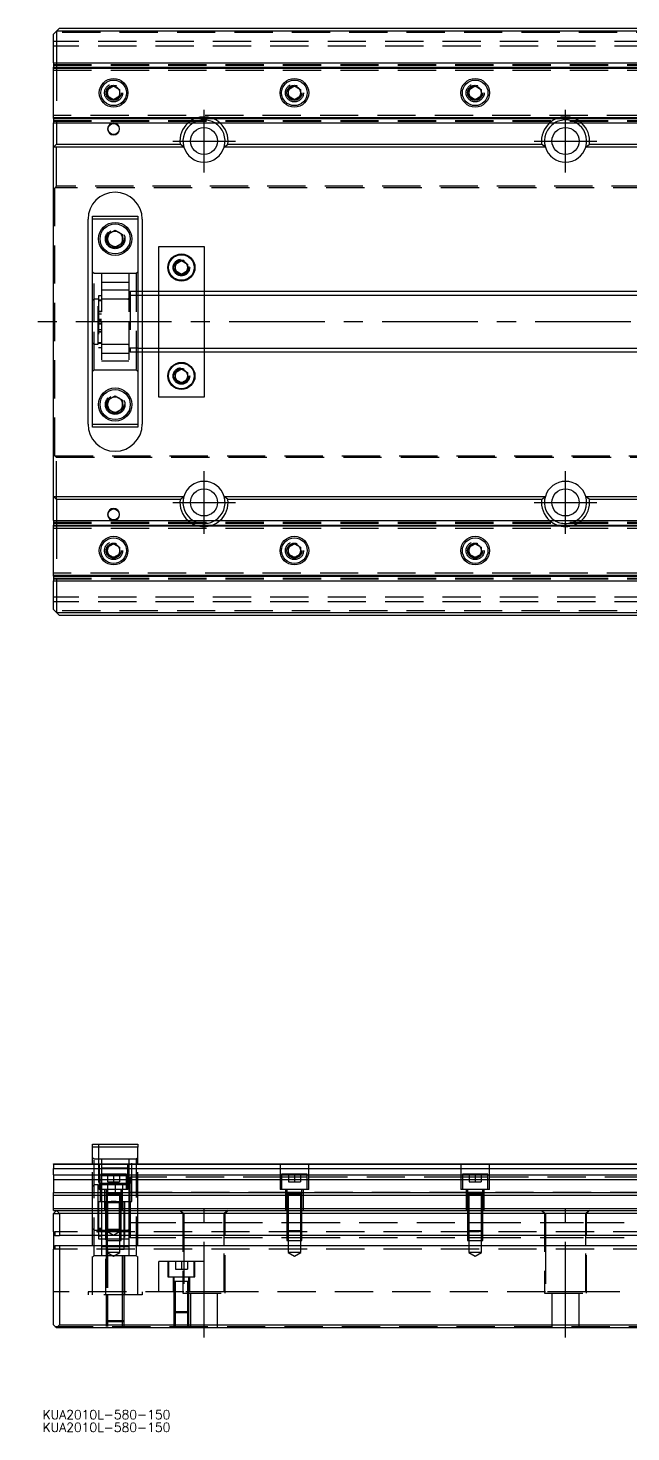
# Model space of a CAD drawing. Extents: x -8 to 878, y -369 to 120.
# Drawn here: x -8.4 to 191.7, y -368.6 to 97.5 of the extents above; entities that cross this region are included whole.
import ezdxf

# ---------------------------------------------------------------- set-up
doc = ezdxf.new("R2010")
doc.units = 0
doc.linetypes.add('CENTER', pattern=[50.8, 31.75, -6.35, 6.35, -6.35])
doc.linetypes.add('DASHED', pattern=[19.05, 12.7, -6.35])
doc.layers.get('0').update_dxf_attribs({"linetype": 'CONTINUOUS'})
doc.layers.add('CENTER', color=1, linetype='CENTER')
doc.styles.get("Standard").update_dxf_attribs({"font": 'txt.shx', "height": 3, "bigfont": 'bigfont.shx'})

# ---------------------------------------------------------------- blocks, each defined once
blk = doc.blocks.new('*U2')
at = {"color": 7, "linetype": 'CONTINUOUS'}
blk.add_text('KUA2010L-580-150', height=3, dxfattribs=at).set_placement((-3.59, -364.36))
blk = doc.blocks.new('*U3')
at = {"color": 7, "linetype": 'CONTINUOUS'}
blk.add_text('KUA2010L-580-150', height=3, dxfattribs=at).set_placement((-3.59, -368.61))

msp = doc.modelspace()

# ---------------------------------------------------------------- linework, layer by layer
at = {"color": 7, "linetype": 'CONTINUOUS'}
for p, q in [((1, 96.5), (0, 95.5)), ((0, 86), (0, 95.5)), ((2, 97.5), (1, 96.5)), ((1, 96.5), (1, 86)), ((215, 96.5), (1, 96.5)), ((2, 97.5), (215, 97.5)), ((0, 86), (0, 84.48)), ((0, 86), (215, 86)), ((0, 84.48), (207.73, 84.48)), ((0, 84.2), (0, 84.48)), ((0, 67.8), (0, 84.2)), ((0, 84.2), (207.05, 84.2)), ((18, 77.15), (20, 78.31)), ((18, 74.85), (18, 77.15)), ((20, 73.69), (18, 74.85)), ((20, 78.31), (22, 77.15)), ((22, 74.85), (20, 73.69)), ((22, 77.15), (22, 74.85)), ((78, 77.15), (80, 78.31)), ((78, 74.85), (78, 77.15)), ((80, 73.69), (78, 74.85)), ((80, 78.31), (82, 77.15)), ((82, 74.85), (80, 73.69)), ((82, 77.15), (82, 74.85)), ((138, 77.15), (140, 78.31)), ((138, 74.85), (138, 77.15)), ((140, 73.69), (138, 74.85)), ((140, 78.31), (142, 77.15)), ((142, 74.85), (140, 73.69)), ((142, 77.15), (142, 74.85)), ((0, 67.8), (215, 67.8)), ((0, 67.52), (0, 67.8)), ((0, 67.52), (0, 66)), ((0, 67.52), (215, 67.52)), ((0, 58), (0, 66)), ((0, 66), (215, 66)), ((1, 66), (1, 59)), ((0, 58), (1, 59)), ((0, -58), (0, 58)), ((43.29, 58), (0, 58)), ((1, 59), (42.06, 59)), ((43.29, 58), (42.06, 59)), ((56.71, 58), (57.94, 59)), ((163.29, 58), (56.71, 58)), ((57.94, 59), (162.06, 59)), ((163.29, 58), (162.06, 59)), ((176.71, 58), (177.94, 59)), ((215, 58), (176.71, 58)), ((177.94, 59), (215, 59)), ((11.5, -34), (11.5, 34)), ((13, 34), (13, 35)), ((13, 35), (28, 35)), ((13, -34), (13, 34)), ((28, 34), (13, 34)), ((28, 35), (28, 34)), ((28, 34), (28, -34)), ((29.5, 34), (29.5, 10)), ((18, 28.94), (20.5, 30.39)), ((18, 26.06), (18, 28.94)), ((20.5, 30.39), (23, 28.94)), ((23, 28.94), (23, 26.06)), ((20.5, 24.61), (18, 26.06)), ((23, 26.06), (20.5, 24.61)), ((35, 25), (50, 25)), ((35, 10), (35, 25)), ((50, 25), (50, 10)), ((40.5, 19.15), (42.5, 20.31)), ((40.5, 16.85), (40.5, 19.15)), ((42.5, 20.31), (44.5, 19.15)), ((44.5, 19.15), (44.5, 16.85)), ((42.5, 15.69), (40.5, 16.85)), ((44.5, 16.85), (42.5, 15.69)), ((215, 10), (28, 10)), ((28, -10), (215, -10)), ((29.5, -10), (29.5, -34)), ((35, -25), (35, -10)), ((50, -10), (50, -25)), ((40.5, -16.85), (42.5, -15.69)), ((40.5, -19.15), (40.5, -16.85)), ((42.5, -15.69), (44.5, -16.85)), ((44.5, -16.85), (44.5, -19.15)), ((42.5, -20.31), (40.5, -19.15)), ((44.5, -19.15), (42.5, -20.31)), ((18, -26.06), (20.5, -24.61)), ((18, -28.94), (18, -26.06)), ((20.5, -24.61), (23, -26.06)), ((23, -26.06), (23, -28.94)), ((50, -25), (35, -25)), ((20.5, -30.39), (18, -28.94)), ((23, -28.94), (20.5, -30.39)), ((13, -35), (13, -34)), ((13, -34), (28, -34)), ((28, -35), (13, -35)), ((28, -34), (28, -35)), ((0, -66), (0, -58)), ((0, -58), (43.29, -58)), ((1, -59), (0, -58)), ((42.06, -59), (1, -59)), ((1, -59), (1, -66)), ((42.06, -59), (43.29, -58)), ((56.71, -58), (163.29, -58)), ((57.94, -59), (56.71, -58)), ((162.06, -59), (57.94, -59)), ((162.06, -59), (163.29, -58)), ((176.71, -58), (215, -58)), ((177.94, -59), (176.71, -58)), ((215, -59), (177.94, -59)), ((0, -66), (0, -67.52)), ((0, -66), (215, -66)), ((0, -67.8), (0, -67.52)), ((0, -67.52), (215, -67.52)), ((0, -84.2), (0, -67.8)), ((0, -67.8), (215, -67.8)), ((18, -74.85), (20, -73.69)), ((20, -73.69), (22, -74.85)), ((78, -74.85), (80, -73.69)), ((80, -73.69), (82, -74.85)), ((138, -74.85), (140, -73.69)), ((140, -73.69), (142, -74.85)), ((18, -77.15), (18, -74.85)), ((20, -78.31), (18, -77.15)), ((22, -77.15), (20, -78.31)), ((22, -74.85), (22, -77.15)), ((78, -77.15), (78, -74.85)), ((80, -78.31), (78, -77.15)), ((82, -77.15), (80, -78.31)), ((82, -74.85), (82, -77.15)), ((138, -77.15), (138, -74.85)), ((140, -78.31), (138, -77.15)), ((142, -77.15), (140, -78.31)), ((142, -74.85), (142, -77.15)), ((0, -84.48), (0, -84.2)), ((0, -84.2), (207.05, -84.2)), ((0, -84.48), (0, -86)), ((0, -84.48), (207.73, -84.48)), ((0, -95.5), (0, -86)), ((0, -86), (215, -86)), ((1, -86), (1, -96.5)), ((0, -95.5), (1, -96.5)), ((1, -96.5), (2, -97.5)), ((1, -96.5), (215, -96.5)), ((215, -97.5), (2, -97.5)), ((13, -274.08), (13, -273.08)), ((13, -273.08), (28, -273.08)), ((13, -279.58), (13, -274.08)), ((28, -274.08), (13, -274.08)), ((28, -273.08), (28, -274.08)), ((28, -279.58), (28, -274.08)), ((0, -279.74), (0, -279.58)), ((0, -279.58), (215.5, -279.58)), ((0, -279.74), (215.5, -279.74)), ((0, -279.74), (0, -281.14)), ((0, -283.22), (0, -281.14)), ((0, -281.14), (215.5, -281.14)), ((0, -283.22), (0, -284.84)), ((0, -283.22), (215.5, -283.22)), ((0, -284.84), (0, -289.13)), ((0, -284.84), (215.5, -284.84)), ((0, -289.13), (215.5, -289.13)), ((0, -289.98), (0, -289.13)), ((0, -289.98), (580, -289.98)), ((0, -294.48), (0, -289.98)), ((22.5, -289.68), (17.5, -289.68)), ((22.5, -289.68), (17.5, -289.68)), ((0, -295.08), (0, -294.48)), ((0, -294.48), (580, -294.48)), ((0, -296.08), (1, -295.08)), ((0, -295.08), (1, -295.08)), ((0, -302.23), (0, -296.08)), ((1, -295.08), (579, -295.08)), ((1, -295.08), (2, -296.08)), ((2, -296.08), (2, -303.38)), ((578, -296.08), (2, -296.08)), ((0, -302.23), (0, -303.38)), ((0, -302.23), (0.5, -302.23)), ((0.5, -302.23), (0.5, -303.38)), ((0, -303.38), (0, -306.78)), ((0.5, -303.38), (0, -303.38)), ((0, -306.78), (0, -307.93)), ((0, -306.78), (0.5, -306.78)), ((0.5, -303.38), (2, -303.38)), ((2, -306.78), (0.5, -306.78)), ((0.5, -306.78), (0.5, -307.93)), ((578, -303.38), (2, -303.38)), ((578, -306.78), (2, -306.78)), ((2, -306.78), (2, -333.08)), ((0.5, -307.93), (0, -307.93)), ((0, -333.08), (0, -307.93)), ((23.5, -308.08), (17.5, -308.08)), ((1, -334.08), (0, -333.08)), ((2, -333.08), (1, -334.08)), ((579, -334.08), (1, -334.08)), ((2, -333.08), (578, -333.08))]:
    msp.add_line(p, q, dxfattribs=at)
at = {"color": 3, "linetype": 'DASHED'}
for p, q in [((225.2, 96), (0.5, 96)), ((580, 93), (0, 93)), ((580, 91.5), (0, 91.5)), ((0, 85.4), (580, 85.4)), ((0, 85.15), (215, 85.15)), ((0, 84.42), (215.5, 84.42)), ((1, 86), (1, 66)), ((0, 83.5), (215.5, 83.5)), ((17.5, 76), (17.53, 76.41)), ((77.5, 76), (77.53, 76.41)), ((137.5, 76), (137.53, 76.41)), ((215.5, 68.5), (0, 68.5)), ((0, 67.58), (215.5, 67.58)), ((0, 66.85), (215, 66.85)), ((0, 66.6), (580, 66.6)), ((1, 45), (1, 59)), ((1, 45), (0.5, 44.5)), ((0.5, -44.5), (0.5, 44.5)), ((579.5, 44.5), (0.5, 44.5)), ((579, 45), (1, 45)), ((23.48, 27.86), (23.5, 27.5)), ((13.5, 16), (13, 16.5)), ((16, 16), (13.5, 16)), ((13.5, 0), (13.5, 16)), ((25, 16), (16, 16)), ((16, 16), (16, 0)), ((27.5, 16), (25, 16)), ((25, 16), (25, 0)), ((28, 16.5), (27.5, 16)), ((27.5, 16), (27.5, -16)), ((44.98, 18.29), (45, 18)), ((25, 13.02), (16, 13.02)), ((25, 10.47), (16, 10.47)), ((25.5, 10), (25, 9.5)), ((28, 10), (25.5, 10)), ((25.5, 10), (25.5, -10)), ((29.5, 10), (29.5, 5)), ((35, 5), (35, 10)), ((50, 10), (50, 5)), ((13.5, 7.5), (13, 7)), ((14.85, 7.5), (13.5, 7.5)), ((14.85, -7.5), (14.85, 7.5)), ((15, 7.15), (14.85, 7.15)), ((16, 8.55), (15, 8.55)), ((15, 8.55), (15, -8.55)), ((16, 7.15), (15, 7.15)), ((16, 6.9), (15, 6.9)), ((24.7, 7.5), (16, 7.5)), ((25, 7.5), (24.7, 7.5)), ((28, 8.75), (25, 8.75)), ((29.5, 5), (29.5, -5)), ((35, -5), (35, 5)), ((50, 5), (50, -5)), ((13.5, -16), (13.5, 0)), ((16, 3.4), (15, 3.4)), ((15, 3.4), (16, 3.4)), ((16, 2.55), (15, 2.55)), ((15, 0.85), (16, 0.85)), ((15, 0.43), (16, 0.43)), ((16, 0), (16, -16)), ((25, 0), (25, -16)), ((15, -0.43), (16, -0.43)), ((16, -0.85), (15, -0.85)), ((15, -2.55), (16, -2.55)), ((15, -3.4), (16, -3.4)), ((16, -3.4), (15, -3.4)), ((13, -7), (13.5, -7.5)), ((13.5, -7.5), (14.85, -7.5)), ((14.85, -7.15), (15, -7.15)), ((15, -6.9), (16, -6.9)), ((15, -7.15), (16, -7.15)), ((15, -8.55), (16, -8.55)), ((16, -7.5), (24.7, -7.5)), ((24.7, -7.5), (25, -7.5)), ((28, -8.75), (25, -8.75)), ((29.5, -5), (29.5, -10)), ((35, -10), (35, -5)), ((50, -5), (50, -10)), ((16, -10.47), (25, -10.47)), ((16, -13.02), (25, -13.02)), ((25, -9.5), (25.5, -10)), ((25.5, -10), (28, -10)), ((13, -16.5), (13.5, -16)), ((13.5, -16), (16, -16)), ((16, -16), (25, -16)), ((25, -16), (27.5, -16)), ((27.5, -16), (28, -16.5)), ((40, -18), (40.02, -17.7)), ((17.5, -27.5), (17.52, -27.15)), ((0.5, -44.5), (579.5, -44.5)), ((0.5, -44.5), (1, -45)), ((1, -59), (1, -45)), ((1, -45), (579, -45)), ((0, -66.6), (580, -66.6)), ((0, -66.85), (215, -66.85)), ((0, -67.58), (215.5, -67.58)), ((0, -68.5), (215.5, -68.5)), ((1, -66), (1, -86)), ((17.5, -76), (17.53, -75.59)), ((77.5, -76), (77.53, -75.59)), ((137.5, -76), (137.53, -75.59)), ((215.5, -83.5), (0, -83.5)), ((0, -84.42), (215.5, -84.42)), ((0, -85.15), (215, -85.15)), ((0, -85.4), (580, -85.4)), ((580, -91.5), (0, -91.5)), ((580, -93), (0, -93)), ((225.2, -96), (0.5, -96)), ((15, -273.08), (15, -292.08)), ((26, -292.08), (26, -273.08)), ((13.5, -278.08), (13, -277.58)), ((13, -295.08), (13, -279.58)), ((16, -278.08), (13.5, -278.08)), ((13.5, -310.08), (13.5, -278.08)), ((15.25, -279.58), (15.25, -288.08)), ((25, -278.08), (16, -278.08)), ((16, -278.08), (16, -279.58)), ((16, -279.58), (16, -283.08)), ((24.75, -288.08), (24.75, -279.58)), ((27.5, -278.08), (25, -278.08)), ((25, -278.08), (25, -279.58)), ((25, -279.58), (25, -286.08)), ((28, -277.58), (27.5, -278.08)), ((27.5, -278.08), (27.5, -310.08)), ((28, -295.08), (28, -279.58)), ((75.25, -279.58), (75.25, -288.08)), ((84.75, -288.08), (84.75, -279.58)), ((135.25, -279.58), (135.25, -288.08)), ((144.75, -288.08), (144.75, -279.58)), ((15.75, -283.08), (15.75, -288.08)), ((24.25, -283.08), (15.75, -283.08)), ((25, -281.05), (16, -281.05)), ((16, -283.08), (16, -286.08)), ((24.25, -283.6), (16, -283.6)), ((18, -283.08), (18, -285.58)), ((20, -283.08), (20, -285.58)), ((22, -283.08), (22, -285.58)), ((24.25, -288.08), (24.25, -283.08)), ((25, -283.6), (24.25, -283.6)), ((25.5, -284.08), (25, -284.58)), ((28, -284.08), (25.5, -284.08)), ((25.5, -284.08), (25.5, -286.08)), ((75.75, -284.08), (28, -284.08)), ((75.75, -283.08), (75.75, -288.08)), ((84.25, -283.08), (75.75, -283.08)), ((84.25, -284.08), (75.75, -284.08)), ((78, -283.08), (78, -285.58)), ((80, -283.08), (80, -285.58)), ((82, -283.08), (82, -285.58)), ((84.25, -288.08), (84.25, -283.08)), ((135.75, -284.08), (84.25, -284.08)), ((135.75, -283.08), (135.75, -288.08)), ((144.25, -283.08), (135.75, -283.08)), ((144.25, -284.08), (135.75, -284.08)), ((138, -283.08), (138, -285.58)), ((140, -283.08), (140, -285.58)), ((142, -283.08), (142, -285.58)), ((144.25, -288.08), (144.25, -283.08)), ((195.75, -284.08), (144.25, -284.08)), ((13.5, -286.58), (13, -287.08)), ((14.85, -286.58), (13.5, -286.58)), ((14.85, -294.08), (14.85, -286.58)), ((15, -286.93), (14.85, -286.93)), ((15.75, -284.98), (15, -284.98)), ((15.5, -286.93), (15, -286.93)), ((16, -287.18), (15, -287.18)), ((24.75, -288.08), (15.25, -288.08)), ((15.5, -286.08), (15.5, -292.08)), ((15.75, -286.08), (15.5, -286.08)), ((15.75, -286.93), (15.5, -286.93)), ((16, -284.98), (15.75, -284.98)), ((24.25, -286.08), (15.75, -286.08)), ((16, -286.93), (15.75, -286.93)), ((16, -286.08), (16, -288.08)), ((24.25, -286.58), (16, -286.58)), ((16, -288.08), (16, -292.08)), ((17, -288.08), (17, -295.08)), ((17.5, -288.08), (17.5, -289.68)), ((18, -285.58), (20, -285.58)), ((18, -286.08), (18, -289.08)), ((20, -285.58), (22, -285.58)), ((20.5, -286.08), (20.5, -289.08)), ((22.5, -289.68), (22.5, -288.08)), ((23, -286.08), (23, -288.08)), ((23, -295.08), (23, -288.08)), ((25.5, -286.08), (24.25, -286.08)), ((24.7, -286.58), (24.25, -286.58)), ((25, -286.58), (24.7, -286.58)), ((25, -286.08), (25, -292.08)), ((25.5, -292.08), (25.5, -286.08)), ((84.75, -288.08), (75.25, -288.08)), ((77, -288.08), (77, -295.08)), ((77.5, -288.08), (77.5, -289.68)), ((78, -285.58), (80, -285.58)), ((80, -285.58), (82, -285.58)), ((82.5, -289.68), (82.5, -288.08)), ((83, -295.08), (83, -288.08)), ((144.75, -288.08), (135.25, -288.08)), ((137, -288.08), (137, -295.08)), ((137.5, -288.08), (137.5, -289.68)), ((138, -285.58), (140, -285.58)), ((140, -285.58), (142, -285.58)), ((142.5, -289.68), (142.5, -288.08)), ((143, -295.08), (143, -288.08)), ((15, -292.08), (26, -292.08)), ((15, -292.08), (15, -295.08)), ((16, -292.08), (16, -295.08)), ((17.25, -292.08), (17.25, -323.08)), ((17.5, -289.67), (17.5, -289.68)), ((17.5, -289.68), (17.5, -289.68)), ((17.5, -289.68), (17.5, -295.08)), ((22.5, -289.68), (17.5, -289.68)), ((17.9, -289.68), (17.9, -295.08)), ((18, -289.08), (20.5, -289.08)), ((18, -292.58), (18, -295.08)), ((22, -292.58), (18, -292.58)), ((20.06, -292.08), (19.94, -292.08)), ((20.5, -289.08), (23, -289.08)), ((22, -295.08), (22, -292.58)), ((22.1, -295.08), (22.1, -289.68)), ((22.5, -289.68), (22.5, -289.67)), ((22.5, -289.68), (22.5, -289.68)), ((22.5, -295.08), (22.5, -289.68)), ((23.5, -295.08), (23.5, -292.08)), ((23.75, -323.08), (23.75, -292.08)), ((25.5, -289.08), (25, -289.08)), ((25, -292.08), (25, -295.08)), ((28, -289.08), (25.5, -289.08)), ((25.5, -292.08), (25.5, -294.08)), ((77.5, -289.08), (28, -289.08)), ((82.5, -289.08), (77.5, -289.08)), ((77.5, -289.67), (77.5, -289.68)), ((77.5, -289.68), (77.5, -295.08)), ((77.5, -289.68), (77.5, -289.68)), ((82.5, -289.68), (77.5, -289.68)), ((82.5, -289.68), (77.5, -289.68)), ((77.9, -289.68), (77.9, -295.08)), ((82.1, -295.08), (82.1, -289.68)), ((137.5, -289.08), (82.5, -289.08)), ((82.5, -289.68), (82.5, -289.67)), ((82.5, -295.08), (82.5, -289.68)), ((82.5, -289.68), (82.5, -289.68)), ((142.5, -289.08), (137.5, -289.08)), ((137.5, -289.67), (137.5, -289.68)), ((137.5, -289.68), (137.5, -289.68)), ((137.5, -289.68), (137.5, -295.08)), ((142.5, -289.68), (137.5, -289.68)), ((142.5, -289.68), (137.5, -289.68)), ((142.5, -289.68), (137.5, -289.68)), ((137.9, -289.68), (137.9, -295.08)), ((142.1, -295.08), (142.1, -289.68)), ((197.5, -289.08), (142.5, -289.08)), ((142.5, -289.68), (142.5, -289.67)), ((142.5, -289.68), (142.5, -289.68)), ((142.5, -295.08), (142.5, -289.68)), ((0, -296.08), (2, -296.08)), ((13, -303.38), (13, -295.08)), ((14.85, -295.08), (14.85, -294.08)), ((14.85, -301.58), (14.85, -295.08)), ((15, -295.08), (15, -300.95)), ((16, -295.08), (16, -303.38)), ((17.5, -295.08), (17.5, -301.68)), ((17.5, -295.08), (17.5, -301.68)), ((17.9, -295.08), (17.9, -302.08)), ((18, -295.08), (18, -301.45)), ((22, -301.45), (22, -295.08)), ((22.1, -302.08), (22.1, -295.08)), ((22.5, -301.68), (22.5, -295.08)), ((22.5, -301.68), (22.5, -295.08)), ((23.5, -303.38), (23.5, -295.08)), ((25, -295.08), (25, -303.38)), ((25.5, -294.08), (25.5, -295.08)), ((25.5, -295.08), (25.5, -303.38)), ((28, -303.38), (28, -295.08)), ((42, -295.08), (43, -296.08)), ((42.06, -295.08), (43.29, -296.08)), ((43, -296.08), (43, -322.58)), ((43.29, -296.08), (43.29, -303.38)), ((57.94, -295.08), (56.71, -296.08)), ((56.71, -303.38), (56.71, -296.08)), ((57, -296.08), (58, -295.08)), ((57, -322.58), (57, -296.08)), ((77.5, -295.08), (77.5, -301.68)), ((77.5, -295.08), (77.5, -301.68)), ((77.9, -295.08), (77.9, -302.08)), ((82.1, -302.08), (82.1, -295.08)), ((82.5, -301.68), (82.5, -295.08)), ((82.5, -301.68), (82.5, -295.08)), ((137.5, -295.08), (137.5, -301.68)), ((137.5, -295.08), (137.5, -301.68)), ((137.9, -295.08), (137.9, -302.08)), ((142.1, -302.08), (142.1, -295.08)), ((142.5, -301.68), (142.5, -295.08)), ((142.5, -301.68), (142.5, -295.08)), ((162, -295.08), (163, -296.08)), ((162.06, -295.08), (163.29, -296.08)), ((163, -296.08), (163, -322.58)), ((163.29, -296.08), (163.29, -303.38)), ((177.94, -295.08), (176.71, -296.08)), ((176.71, -303.38), (176.71, -296.08)), ((177, -296.08), (178, -295.08)), ((177, -322.58), (177, -296.08)), ((579.5, -302.23), (0.5, -302.23)), ((13, -301.08), (13.5, -301.58)), ((13.5, -301.58), (14.85, -301.58)), ((14.85, -301.23), (15, -301.23)), ((15, -302.52), (15, -300.95)), ((15, -300.97), (16, -300.97)), ((15, -300.97), (16, -300.97)), ((15, -301.23), (16, -301.23)), ((16, -301.76), (15, -301.76)), ((15, -302.52), (15, -303.38)), ((16, -301.58), (17.5, -301.58)), ((17.5, -301.58), (17.9, -301.58)), ((17.5, -301.68), (17.9, -302.08)), ((17.5, -301.68), (17.5, -303.38)), ((17.5, -301.68), (22.5, -301.68)), ((17.9, -301.58), (18.03, -301.58)), ((17.9, -302.08), (17.9, -305.08)), ((22.1, -302.08), (17.9, -302.08)), ((18, -301.45), (18, -302.08)), ((18, -301.45), (18.17, -302.08)), ((22, -301.45), (18, -301.45)), ((18, -302.08), (20, -303.23)), ((18.03, -301.58), (21.97, -301.58)), ((20, -303.23), (22, -302.08)), ((21.83, -302.08), (22, -301.45)), ((21.97, -301.58), (22.1, -301.58)), ((22, -302.08), (22, -301.45)), ((22.1, -301.58), (22.5, -301.58)), ((22.1, -302.08), (22.5, -301.68)), ((22.1, -305.08), (22.1, -302.08)), ((22.5, -301.58), (23.5, -301.58)), ((22.5, -303.38), (22.5, -301.68)), ((23.5, -301.58), (24.7, -301.58)), ((24.7, -301.58), (25, -301.58)), ((25, -299.08), (28, -299.08)), ((28, -299.08), (43.29, -299.08)), ((43.29, -299.08), (56.71, -299.08)), ((56.71, -299.08), (77.5, -299.08)), ((77.5, -299.08), (77.9, -299.08)), ((77.5, -301.68), (77.9, -302.08)), ((77.5, -301.68), (77.5, -303.38)), ((77.5, -301.68), (82.5, -301.68)), ((77.9, -299.08), (82.1, -299.08)), ((77.9, -302.08), (77.9, -305.08)), ((82.1, -302.08), (77.9, -302.08)), ((82.1, -299.08), (82.5, -299.08)), ((82.1, -302.08), (82.5, -301.68)), ((82.1, -305.08), (82.1, -302.08)), ((82.5, -299.08), (137.5, -299.08)), ((82.5, -303.38), (82.5, -301.68)), ((137.5, -299.08), (137.9, -299.08)), ((137.5, -301.68), (137.9, -302.08)), ((137.5, -301.68), (137.5, -303.38)), ((137.5, -301.68), (142.5, -301.68)), ((137.9, -299.08), (142.1, -299.08)), ((137.9, -302.08), (137.9, -305.08)), ((142.1, -302.08), (137.9, -302.08)), ((142.1, -299.08), (142.5, -299.08)), ((142.1, -302.08), (142.5, -301.68)), ((142.1, -305.08), (142.1, -302.08)), ((142.5, -299.08), (163.29, -299.08)), ((142.5, -303.38), (142.5, -301.68)), ((163.29, -299.08), (176.71, -299.08)), ((176.71, -299.08), (197.5, -299.08)), ((13, -306.78), (13, -303.38)), ((13, -323.08), (13, -306.78)), ((15, -303.38), (15, -304.27)), ((15, -303.46), (16, -303.46)), ((15, -304.27), (15, -304.47)), ((15, -304.47), (16, -304.47)), ((16, -303.38), (16, -306.78)), ((16, -304.55), (17.5, -304.55)), ((16, -306.78), (16, -310.08)), ((16, -307.1), (25, -307.1)), ((17.5, -303.38), (17.5, -305.08)), ((17.5, -304.55), (22.5, -304.55)), ((17.5, -305.08), (17.5, -306.78)), ((17.5, -305.08), (22.5, -305.08)), ((17.5, -306.78), (17.5, -308.08)), ((17.9, -305.08), (17.9, -309.08)), ((22.1, -309.08), (22.1, -305.08)), ((22.5, -305.08), (22.5, -303.38)), ((22.5, -304.55), (23.5, -304.55)), ((23.5, -306.78), (23.5, -303.38)), ((23.5, -304.55), (25, -304.55)), ((23.5, -308.08), (23.5, -306.78)), ((25, -303.38), (25, -306.78)), ((25, -303.58), (25.5, -304.08)), ((25, -306.78), (25, -310.08)), ((25.5, -303.38), (25.5, -304.08)), ((25.5, -304.08), (28, -304.08)), ((28, -306.78), (28, -303.38)), ((28, -304.08), (43.29, -304.08)), ((28, -323.08), (28, -306.78)), ((43.29, -303.38), (43.29, -306.78)), ((43.29, -304.08), (56.71, -304.08)), ((43.29, -306.78), (43.29, -322.08)), ((56.71, -306.78), (56.71, -303.38)), ((56.71, -304.08), (77.5, -304.08)), ((56.71, -322.08), (56.71, -306.78)), ((77.5, -303.38), (77.5, -305.08)), ((77.5, -304.08), (82.5, -304.08)), ((77.5, -305.08), (82.5, -305.08)), ((77.9, -305.08), (77.9, -309.08)), ((82.1, -309.08), (82.1, -305.08)), ((82.5, -305.08), (82.5, -303.38)), ((82.5, -304.08), (137.5, -304.08)), ((137.5, -303.38), (137.5, -305.08)), ((137.5, -304.08), (142.5, -304.08)), ((137.5, -305.08), (142.5, -305.08)), ((137.9, -305.08), (137.9, -309.08)), ((142.1, -309.08), (142.1, -305.08)), ((142.5, -305.08), (142.5, -303.38)), ((142.5, -304.08), (163.29, -304.08)), ((163.29, -303.38), (163.29, -306.78)), ((163.29, -304.08), (176.71, -304.08)), ((163.29, -306.78), (163.29, -322.08)), ((176.71, -306.78), (176.71, -303.38)), ((176.71, -304.08), (197.5, -304.08)), ((176.71, -322.08), (176.71, -306.78)), ((579.5, -307.93), (0.5, -307.93)), ((13, -310.58), (13.5, -310.08)), ((13.5, -310.08), (16, -310.08)), ((16, -310.08), (17.5, -310.08)), ((17.5, -308.07), (17.5, -308.08)), ((17.5, -308.08), (17.5, -323.08)), ((17.5, -308.08), (17.5, -308.08)), ((23.5, -308.08), (17.5, -308.08)), ((17.5, -310.08), (18, -310.08)), ((17.9, -309.08), (20, -310.29)), ((22.1, -309.08), (17.9, -309.08)), ((18, -308.08), (18, -323.08)), ((18, -310.08), (23, -310.08)), ((20, -310.29), (22.1, -309.08)), ((23, -323.08), (23, -308.08)), ((23, -310.08), (23.5, -310.08)), ((23.5, -308.08), (23.5, -308.07)), ((23.5, -323.08), (23.5, -308.08)), ((23.5, -308.08), (23.5, -308.08)), ((23.5, -310.08), (25, -310.08)), ((25, -310.08), (27.5, -310.08)), ((27.5, -310.08), (28, -310.58)), ((43.29, -312.08), (35, -312.08)), ((35, -322.08), (35, -312.08)), ((38, -312.08), (38, -317.08)), ((38.25, -312.08), (38.25, -317.08)), ((40.5, -312.08), (40.5, -314.58)), ((42.5, -312.08), (42.5, -314.58)), ((50, -312.08), (43.29, -312.08)), ((44.5, -312.08), (44.5, -314.58)), ((46.75, -317.08), (46.75, -312.08)), ((47, -317.08), (47, -312.08)), ((50, -322.08), (50, -312.08)), ((77.9, -309.08), (80, -310.29)), ((82.1, -309.08), (77.9, -309.08)), ((80, -310.29), (82.1, -309.08)), ((137.9, -309.08), (140, -310.29)), ((142.1, -309.08), (137.9, -309.08)), ((140, -310.29), (142.1, -309.08)), ((40.5, -314.58), (42.5, -314.58)), ((42.5, -314.58), (44.5, -314.58)), ((38, -317.08), (47, -317.08)), ((39.75, -317.08), (39.75, -322.08)), ((40, -317.08), (40, -318.68)), ((40, -318.67), (40, -322.08)), ((45, -318.68), (40, -318.68)), ((45, -318.68), (40, -318.68)), ((40.4, -318.68), (40.4, -322.08)), ((44.6, -322.08), (44.6, -318.68)), ((45, -318.68), (45, -317.08)), ((45, -322.08), (45, -318.67)), ((45.25, -322.08), (45.25, -317.08)), ((43.29, -322.08), (0, -322.08)), ((11.5, -322.08), (11.5, -323.08)), ((29.5, -323.08), (11.5, -323.08)), ((17.5, -323.08), (17.5, -331.58)), ((17.5, -323.08), (17.5, -331.58)), ((18, -323.08), (18, -332.08)), ((23, -332.08), (23, -323.08)), ((23.5, -331.58), (23.5, -323.08)), ((23.5, -331.58), (23.5, -323.08)), ((29.5, -322.08), (29.5, -323.08)), ((40, -322.08), (40, -328.68)), ((40, -322.08), (40, -328.68)), ((40.4, -322.08), (40.4, -329.08)), ((43, -322.58), (57, -322.58)), ((56.71, -322.08), (43.29, -322.08)), ((44.6, -329.08), (44.6, -322.08)), ((45, -328.68), (45, -322.08)), ((45, -328.68), (45, -322.08)), ((45.5, -322.58), (45.5, -334.08)), ((54.5, -334.08), (54.5, -322.58)), ((163.29, -322.08), (56.71, -322.08)), ((163, -322.58), (177, -322.58)), ((176.71, -322.08), (163.29, -322.08)), ((165.5, -322.58), (165.5, -334.08)), ((174.5, -334.08), (174.5, -322.58)), ((283.29, -322.08), (176.71, -322.08)), ((40, -328.68), (40.4, -329.08)), ((40, -328.68), (40, -333.58)), ((40, -328.68), (45, -328.68)), ((40.4, -329.08), (40.4, -333.58)), ((44.6, -329.08), (40.4, -329.08)), ((44.6, -329.08), (45, -328.68)), ((44.6, -333.58), (44.6, -329.08)), ((45, -333.58), (45, -328.68)), ((0.5, -333.58), (579.5, -333.58)), ((17.5, -331.58), (18, -332.08)), ((17.5, -331.58), (17.5, -333.58)), ((17.5, -331.58), (23.5, -331.58)), ((18, -332.08), (18, -333.58)), ((23, -332.08), (18, -332.08)), ((23, -332.08), (23.5, -331.58)), ((23, -333.58), (23, -332.08)), ((23.5, -333.58), (23.5, -331.58))]:
    msp.add_line(p, q, dxfattribs=at)
at = {"color": 3, "linetype": 'CONTINUOUS'}
for p, q in [((215, 8.75), (28, 8.75)), ((28, -8.75), (215, -8.75))]:
    msp.add_line(p, q, dxfattribs=at)
at = {"color": 7, "linetype": 'CONTINUOUS'}
for centre, radius in [((20, 76), 4.75), ((20, 76), 4.25), ((80, 76), 4.75), ((80, 76), 4.25), ((140, 76), 4.75), ((140, 76), 4.25), ((50, 60), 4.5), ((170, 60), 4.5), ((20.5, 27.5), 5.5), ((20.5, 27.5), 5), ((42.5, 18), 4.5), ((42.5, 18), 4.25), ((42.5, -18), 4.5), ((42.5, -18), 4.25), ((20.5, -27.5), 5.5), ((20.5, -27.5), 5), ((50, -60), 4.5), ((170, -60), 4.5), ((20, -76), 4.75), ((20, -76), 4.25), ((80, -76), 4.75), ((80, -76), 4.25), ((140, -76), 4.75), ((140, -76), 4.25)]:
    msp.add_circle(centre, radius, dxfattribs=at)
at = {"color": 3, "linetype": 'DASHED'}
for centre, radius in [((20, 76), 3), ((20, 76), 2.5), ((80, 76), 3), ((80, 76), 2.5), ((140, 76), 3), ((140, 76), 2.5), ((20.5, 27.5), 3.25), ((20.5, 27.5), 3), ((42.5, 18), 2.75), ((42.5, 18), 2.5), ((42.5, -18), 2.75), ((42.5, -18), 2.5), ((20.5, -27.5), 3.25), ((20.5, -27.5), 3), ((20, -76), 3), ((20, -76), 2.5), ((80, -76), 3), ((80, -76), 2.5), ((140, -76), 3), ((140, -76), 2.5)]:
    msp.add_circle(centre, radius, dxfattribs=at)
at = {"color": 3, "linetype": 'CONTINUOUS'}
for centre in [(20, 64), (20, -64)]:
    msp.add_circle(centre, 1.83, dxfattribs=at)
at = {"color": 3, "linetype": 'DASHED'}
for centre, radius, start, end in [((20, 76), 2.1, 162.2472, 180), ((20, 76), 2.1, 180, 197.7528), ((20, 76), 2.1, 137.7528, 162.2472), ((20, 76), 2.1, 197.7528, 222.2472), ((20, 76), 2.1, 102.2472, 137.7528), ((20, 76), 2.1, 222.2472, 257.7528), ((20, 76), 2.1, 77.7528, 102.2472), ((20, 76), 2.1, 42.2472, 77.7528), ((20, 76), 2.1, 282.2472, 317.7528), ((20, 76), 2.1, 17.7528, 42.2472), ((20, 76), 2.1, 317.7528, 342.2472), ((20, 76), 2.1, 342.2472, 17.7528), ((80, 76), 2.1, 162.2472, 180), ((80, 76), 2.1, 180, 197.7528), ((80, 76), 2.1, 137.7528, 162.2472), ((80, 76), 2.1, 197.7528, 222.2472), ((80, 76), 2.1, 102.2472, 137.7528), ((80, 76), 2.1, 222.2472, 257.7528), ((80, 76), 2.1, 77.7528, 102.2472), ((80, 76), 2.1, 42.2472, 77.7528), ((80, 76), 2.1, 282.2472, 317.7528), ((80, 76), 2.1, 17.7528, 42.2472), ((80, 76), 2.1, 317.7528, 342.2472), ((80, 76), 2.1, 342.2472, 17.7528), ((140, 76), 2.1, 162.2472, 180), ((140, 76), 2.1, 180, 197.7528), ((140, 76), 2.1, 137.7528, 162.2472), ((140, 76), 2.1, 197.7528, 222.2472), ((140, 76), 2.1, 102.2472, 137.7528), ((140, 76), 2.1, 222.2472, 257.7528), ((140, 76), 2.1, 77.7528, 102.2472), ((140, 76), 2.1, 42.2472, 77.7528), ((140, 76), 2.1, 282.2472, 317.7528), ((140, 76), 2.1, 17.7528, 42.2472), ((140, 76), 2.1, 317.7528, 342.2472), ((140, 76), 2.1, 342.2472, 17.7528), ((20, 76), 2.1, 257.7528, 282.2472), ((80, 76), 2.1, 257.7528, 282.2472), ((140, 76), 2.1, 257.7528, 282.2472), ((50, 60), 8, 48.5904, 131.4096), ((50, 60), 7, 58.9973, 121.0027), ((170, 60), 8, 48.5904, 131.4096), ((170, 60), 7, 58.9973, 121.0027), ((20.5, 27.5), 2.5, 120, 180), ((20.5, 27.5), 2.5, 60, 120), ((20.5, 27.5), 2.5, 0, 60), ((20.5, 27.5), 2.5, 180, 240), ((20.5, 27.5), 2.5, 240, 300), ((20.5, 27.5), 2.5, 300, 0), ((42.5, 18), 2.1, 137.7528, 162.2472), ((42.5, 18), 2.1, 102.2472, 137.7528), ((42.5, 18), 2.1, 77.7528, 102.2472), ((42.5, 18), 2.1, 42.2472, 77.7528), ((42.5, 18), 2.1, 17.7528, 42.2472), ((42.5, 18), 2.1, 162.2472, 180), ((42.5, 18), 2.1, 180, 197.7528), ((42.5, 18), 2.1, 197.7528, 222.2472), ((42.5, 18), 2.1, 222.2472, 257.7528), ((42.5, 18), 2.1, 257.7528, 282.2472), ((42.5, 18), 2.1, 282.2472, 317.7528), ((42.5, 18), 2.1, 317.7528, 342.2472), ((42.5, 18), 2.1, 342.2472, 17.7528), ((24.7, 7.8), 0.3, 270, 360), ((24.7, -7.8), 0.3, 0, 90), ((42.5, -18), 2.1, 162.2472, 180), ((42.5, -18), 2.1, 180, 197.7528), ((42.5, -18), 2.1, 137.7528, 162.2472), ((42.5, -18), 2.1, 197.7528, 222.2472), ((42.5, -18), 2.1, 102.2472, 137.7528), ((42.5, -18), 2.1, 77.7528, 102.2472), ((42.5, -18), 2.1, 42.2472, 77.7528), ((42.5, -18), 2.1, 17.7528, 42.2472), ((42.5, -18), 2.1, 317.7528, 342.2472), ((42.5, -18), 2.1, 342.2472, 17.7528), ((42.5, -18), 2.1, 222.2472, 257.7528), ((42.5, -18), 2.1, 257.7528, 282.2472), ((42.5, -18), 2.1, 282.2472, 317.7528), ((20.5, -27.5), 2.5, 120, 180), ((20.5, -27.5), 2.5, 180, 240), ((20.5, -27.5), 2.5, 60, 120), ((20.5, -27.5), 2.5, 0, 60), ((20.5, -27.5), 2.5, 300, 0), ((20.5, -27.5), 2.5, 240, 300), ((50, -60), 8, 228.5904, 311.4096), ((50, -60), 7, 238.9973, 301.0027), ((170, -60), 8, 228.5904, 311.4096), ((170, -60), 7, 238.9973, 301.0027), ((20, -76), 2.1, 102.2472, 137.7528), ((20, -76), 2.1, 77.7528, 102.2472), ((20, -76), 2.1, 42.2472, 77.7528), ((80, -76), 2.1, 102.2472, 137.7528), ((80, -76), 2.1, 77.7528, 102.2472), ((80, -76), 2.1, 42.2472, 77.7528), ((140, -76), 2.1, 102.2472, 137.7528), ((140, -76), 2.1, 77.7528, 102.2472), ((140, -76), 2.1, 42.2472, 77.7528), ((20, -76), 2.1, 162.2472, 180), ((20, -76), 2.1, 180, 197.7528), ((20, -76), 2.1, 137.7528, 162.2472), ((20, -76), 2.1, 197.7528, 222.2472), ((20, -76), 2.1, 222.2472, 257.7528), ((20, -76), 2.1, 257.7528, 282.2472), ((20, -76), 2.1, 282.2472, 317.7528), ((20, -76), 2.1, 17.7528, 42.2472), ((20, -76), 2.1, 317.7528, 342.2472), ((20, -76), 2.1, 342.2472, 17.7528), ((80, -76), 2.1, 162.2472, 180), ((80, -76), 2.1, 180, 197.7528), ((80, -76), 2.1, 137.7528, 162.2472), ((80, -76), 2.1, 197.7528, 222.2472), ((80, -76), 2.1, 222.2472, 257.7528), ((80, -76), 2.1, 257.7528, 282.2472), ((80, -76), 2.1, 282.2472, 317.7528), ((80, -76), 2.1, 17.7528, 42.2472), ((80, -76), 2.1, 317.7528, 342.2472), ((80, -76), 2.1, 342.2472, 17.7528), ((140, -76), 2.1, 162.2472, 180), ((140, -76), 2.1, 180, 197.7528), ((140, -76), 2.1, 137.7528, 162.2472), ((140, -76), 2.1, 197.7528, 222.2472), ((140, -76), 2.1, 222.2472, 257.7528), ((140, -76), 2.1, 257.7528, 282.2472), ((140, -76), 2.1, 282.2472, 317.7528), ((140, -76), 2.1, 17.7528, 42.2472), ((140, -76), 2.1, 317.7528, 342.2472), ((140, -76), 2.1, 342.2472, 17.7528), ((24.7, -286.28), 0.3, 270, 360), ((19.94, -296.08), 4, 90, 118.9695), ((20.06, -296.08), 4, 61.0305, 90), ((24.7, -301.88), 0.3, 0, 90)]:
    msp.add_arc(centre, radius, start, end, dxfattribs=at)
at = {"color": 7, "linetype": 'CONTINUOUS'}
for centre, radius, start, end in [((20, 64), 2, 180, 90), ((20, 64), 2, 90, 180), ((50, 60), 8, 131.4096, 187.1808), ((50, 60), 7, 121.0027, 196.6015), ((50, 60), 7, 343.3985, 58.9973), ((50, 60), 8, 352.8192, 48.5904), ((170, 60), 8, 131.4096, 187.1808), ((170, 60), 7, 121.0027, 196.6015), ((170, 60), 7, 343.3985, 58.9973), ((170, 60), 8, 352.8192, 48.5904), ((50, 60), 7, 196.6015, 343.3985), ((170, 60), 7, 196.6015, 343.3985), ((20.5, 34), 9, 0, 180), ((20.5, -34), 9, 180, 0), ((50, -60), 7, 16.6015, 163.3985), ((170, -60), 7, 16.6015, 163.3985), ((50, -60), 8, 172.8192, 228.5904), ((50, -60), 7, 163.3985, 238.9973), ((50, -60), 7, 301.0027, 16.6015), ((50, -60), 8, 311.4096, 7.1808), ((170, -60), 8, 172.8192, 228.5904), ((170, -60), 7, 163.3985, 238.9973), ((170, -60), 7, 301.0027, 16.6015), ((170, -60), 8, 311.4096, 7.1808), ((20, -64), 2, 270, 180), ((20, -64), 2, 180, 270)]:
    msp.add_arc(centre, radius, start, end, dxfattribs=at)
at = {"layer": 'CENTER', "color": 1, "linetype": 'CENTER'}
for p, q in [((50, 49.6), (50, 70.4)), ((170, 49.6), (170, 70.4)), ((39.6, 60), (60.4, 60)), ((159.6, 60), (180.4, 60)), ((648.86, 0), (-8.39, 0)), ((50, -70.4), (50, -49.6)), ((170, -70.4), (170, -49.6)), ((39.6, -60), (60.4, -60)), ((159.6, -60), (180.4, -60)), ((50, -337.23), (50, -294.43)), ((170, -337.23), (170, -294.43))]:
    msp.add_line(p, q, dxfattribs=at)

# ---------------------------------------------------------------- block references
at = {"color": 7, "linetype": 'CONTINUOUS'}
for name in ['*U2', '*U3']:
    msp.add_blockref(name, (0, 0), dxfattribs=at)

doc.saveas('drawing.dxf')
